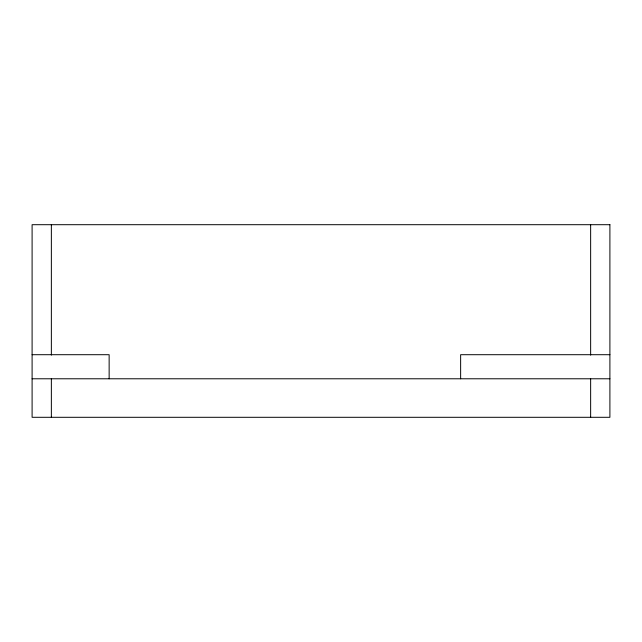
<?xml version="1.0" encoding="UTF-8"?>
<svg xmlns="http://www.w3.org/2000/svg" width="642" height="642" viewBox="0 0 642 642"><rect width="100%" height="100%" fill="white"/><g stroke="black" fill="none" stroke-linecap="round" stroke-linejoin="round"><path stroke-width="0.96" d="M32.1 354.705L109.14 354.705L109.14 378.78M609.9 354.705L460.635 354.705L460.635 378.78M32.1 378.78L609.9 378.78M590.64 224.7L590.64 355.106M590.64 378.78L590.64 417.3M51.36 224.7L51.36 355.106M51.36 378.78L51.36 417.3M609.9 224.7L32.1 224.7L32.1 417.3L609.9 417.3L609.9 224.7"/></g></svg>
